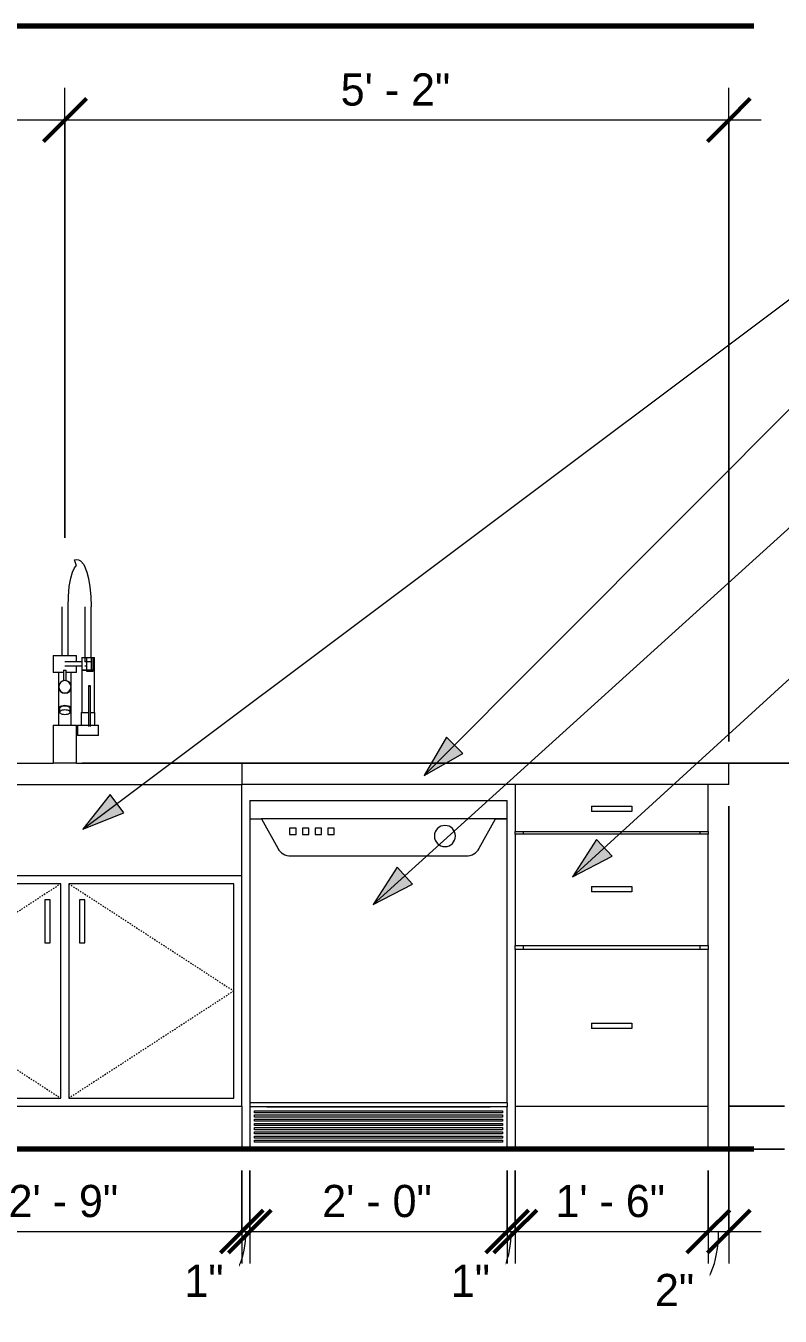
# Model space of a CAD drawing. Header units: inches. Extents: x 2887 to 5387, y 120 to 10852.
# Drawn here: x 5243.7 to 5314, y 120.4 to 240.7 of the extents above; entities that cross this region are included whole.
import ezdxf

# ---------------------------------------------------------------- set-up
doc = ezdxf.new("R2010")
doc.units = ezdxf.units.IN
doc.header["$MEASUREMENT"] = 0
doc.linetypes.add('Dash', pattern=[0.25, 0.125, -0.125])
for name, color, linetype, lineweight in [('0-6', 170, 'Continuous', 5), ('A-ANNO-DIMS', 211, 'Continuous', 9), ('A-ANNO-DIMS-32', 211, 'Continuous', 9), ('A-ANNO-NOTE', 131, 'Continuous', 9), ('A-FLOR-1', 7, 'Continuous', 70), ('A-WALL-3', 113, 'Continuous', 9), ('G-ANNO-TEXT', 231, 'Continuous', 9), ('P-SANR-FIXT', 6, 'Continuous', 9), ('Q-CASE', 31, 'Continuous', 9), ('Q-CASE-HDLN', 31, 'Dash', 9), ('Q-SPCQ', 91, 'Continuous', 9)]:
    doc.layers.add(name, color=color, linetype=linetype, lineweight=lineweight)
doc.styles.add('Century Gothic', font='ufonts.com_century-gothic.ttf', dxfattribs={"height": 3})
doc.dimstyles.new('OD_1__HACK_2', dxfattribs={"dimscale": 12, "dimtxt": 3.132505, "dimasz": 0.333333, "dimexe": 0.25, "dimexo": 0.166667, "dimgap": 0.041667, "dimtad": 1, "dimdec": 0, "dimzin": 3, "dimdsep": 46, "dimlunit": 4, "dimtxsty": 'Century Gothic', "dimblk1": 'OBLIQUE', "dimblk2": 'OBLIQUE', "dimsah": 1, "dimcen": 0.09, "dimdle": 0.25, "dimazin": 0, "dimtfac": 1, "dimtdec": 4, "dimtix": 1, "dimtmove": 0, "dimatfit": 3, "dimfxl": 1, "dimtvp": 1, "dimtfill": 1, "dimfrac": 2, "dimtolj": 1, "dimtzin": 0, "dimarcsym": 2})
doc.dimstyles.new('OD_1__HACK_2_1', dxfattribs={"dimscale": 12, "dimtxt": 3.132505, "dimasz": 0.333333, "dimexe": 0.25, "dimexo": 0.166667, "dimgap": 0.041667, "dimtad": 1, "dimdec": 0, "dimzin": 3, "dimdsep": 46, "dimlunit": 4, "dimtxsty": 'Century Gothic', "dimblk1": 'OBLIQUE', "dimblk2": 'OBLIQUE', "dimsah": 1, "dimcen": 0.09, "dimdle": 0.25, "dimazin": 0, "dimtfac": 1, "dimtdec": 4, "dimtix": 1, "dimtmove": 1, "dimatfit": 3, "dimfxl": 1, "dimtvp": 1, "dimtfill": 1, "dimfrac": 2, "dimtolj": 1, "dimtzin": 0, "dimarcsym": 2})

# ---------------------------------------------------------------- blocks, each defined once
blk = doc.blocks.new('CTR - 1st Phase - Shell_rvt-9-2ND _ 3RD FLOOR - 1BD B _ C - ADA TYPE B - KITCHEN SIDE WING')
at = {"layer": 'A-FLOR-1'}
for p, q in [((2644.67, 240.75), (2761.45, 240.75)), ((2761.45, 136), (2644.67, 136))]:
    blk.add_line(p, q, dxfattribs=at)
blk = doc.blocks.new('Dishwasher_15404 - 34_ counter-2817256-2ND _ 3RD FLOOR - 1BD B _ C - ADA TYPE B - KITCHEN SIDE WING')
at = {"layer": 'Q-SPCQ'}
for p, q in [((2714.45, 168.5), (2714.45, 166.79)), ((2714.45, 168.5), (2715.52, 168.5)), ((2715.52, 168.5), (2738.25, 168.5)), ((2738.25, 168.5), (2738.45, 168.5)), ((2738.45, 166.79), (2738.45, 168.5)), ((2714.45, 166.79), (2714.45, 140.33)), ((2714.45, 166.79), (2714.65, 166.79)), ((2714.65, 166.79), (2715.54, 166.79)), ((2715.54, 166.79), (2715.52, 166.79)), ((2737.36, 166.79), (2715.54, 166.79)), ((2715.54, 166.79), (2717.06, 164.06)), ((2735.84, 164.06), (2737.36, 166.79)), ((2738.25, 166.79), (2737.36, 166.79)), ((2737.36, 166.79), (2738.25, 166.79)), ((2738.45, 166.79), (2738.25, 166.79)), ((2738.25, 166.79), (2738.45, 166.79)), ((2738.45, 140.33), (2738.45, 166.79)), ((2718.16, 165.94), (2718.16, 165.35)), ((2718.76, 165.94), (2718.16, 165.94)), ((2718.16, 165.35), (2718.76, 165.35)), ((2718.76, 165.35), (2718.76, 165.94)), ((2719.35, 165.94), (2719.35, 165.35)), ((2719.94, 165.94), (2719.35, 165.94)), ((2719.35, 165.35), (2719.94, 165.35)), ((2719.94, 165.35), (2719.94, 165.94)), ((2720.53, 165.94), (2720.53, 165.35)), ((2721.12, 165.94), (2720.53, 165.94)), ((2720.53, 165.35), (2721.12, 165.35)), ((2721.12, 165.35), (2721.12, 165.94)), ((2721.71, 165.94), (2721.71, 165.35)), ((2722.3, 165.94), (2721.71, 165.94)), ((2721.71, 165.35), (2722.3, 165.35)), ((2722.3, 165.35), (2722.3, 165.94)), ((2718.26, 163.35), (2734.63, 163.35)), ((2714.65, 140.33), (2714.45, 140.33)), ((2714.45, 140.33), (2714.45, 139.94)), ((2738.45, 139.94), (2714.45, 139.94)), ((2714.45, 139.94), (2714.45, 136)), ((2738.25, 140.33), (2714.65, 140.33)), ((2714.87, 139.39), (2714.87, 139.59)), ((2714.87, 139.59), (2716.02, 139.59)), ((2716.02, 139.94), (2736.87, 139.94)), ((2716.02, 139.59), (2736.87, 139.59)), ((2736.87, 139.59), (2738.02, 139.59)), ((2738.02, 139.59), (2738.02, 139.39)), ((2738.45, 140.33), (2738.25, 140.33)), ((2738.45, 140.33), (2738.45, 139.94)), ((2738.45, 136), (2738.45, 139.94)), ((2716.02, 139.39), (2714.87, 139.39)), ((2714.87, 139), (2714.87, 139.2)), ((2714.87, 139.2), (2716.02, 139.2)), ((2716.02, 139), (2714.87, 139)), ((2714.87, 138.61), (2714.87, 138.8)), ((2714.87, 138.8), (2716.02, 138.8)), ((2716.02, 138.61), (2714.87, 138.61)), ((2714.87, 138.21), (2714.87, 138.41)), ((2714.87, 138.41), (2716.02, 138.41)), ((2736.87, 139.39), (2716.02, 139.39)), ((2716.02, 139.2), (2736.87, 139.2)), ((2736.87, 139), (2716.02, 139)), ((2716.02, 138.8), (2736.87, 138.8)), ((2736.87, 138.61), (2716.02, 138.61)), ((2716.02, 138.41), (2736.87, 138.41)), ((2738.02, 139.39), (2736.87, 139.39)), ((2736.87, 139.2), (2738.02, 139.2)), ((2738.02, 139), (2736.87, 139)), ((2736.87, 138.8), (2738.02, 138.8)), ((2738.02, 138.61), (2736.87, 138.61)), ((2736.87, 138.41), (2738.02, 138.41)), ((2738.02, 139.2), (2738.02, 139)), ((2738.02, 138.8), (2738.02, 138.61)), ((2738.02, 138.41), (2738.02, 138.21)), ((2716.02, 138.21), (2714.87, 138.21)), ((2714.87, 137.82), (2714.87, 138.02)), ((2714.87, 138.02), (2716.02, 138.02)), ((2716.02, 137.82), (2714.87, 137.82)), ((2714.87, 137.43), (2714.87, 137.62)), ((2714.87, 137.62), (2716.02, 137.62)), ((2716.02, 137.43), (2714.87, 137.43)), ((2714.87, 137.03), (2714.87, 137.23)), ((2714.87, 137.23), (2716.02, 137.23)), ((2736.87, 138.21), (2716.02, 138.21)), ((2716.02, 138.02), (2736.87, 138.02)), ((2736.87, 137.82), (2716.02, 137.82)), ((2716.02, 137.62), (2736.87, 137.62)), ((2736.87, 137.43), (2716.02, 137.43)), ((2716.02, 137.23), (2736.87, 137.23)), ((2738.02, 138.21), (2736.87, 138.21)), ((2736.87, 138.02), (2738.02, 138.02)), ((2738.02, 137.82), (2736.87, 137.82)), ((2736.87, 137.62), (2738.02, 137.62)), ((2738.02, 137.43), (2736.87, 137.43)), ((2736.87, 137.23), (2738.02, 137.23)), ((2738.02, 138.02), (2738.02, 137.82)), ((2738.02, 137.62), (2738.02, 137.43)), ((2738.02, 137.23), (2738.02, 137.03)), ((2716.02, 137.03), (2714.87, 137.03)), ((2714.87, 136.64), (2714.87, 136.84)), ((2714.87, 136.84), (2716.02, 136.84)), ((2716.02, 136.64), (2714.87, 136.64)), ((2736.87, 137.03), (2716.02, 137.03)), ((2716.02, 136.84), (2736.87, 136.84)), ((2736.87, 136.64), (2716.02, 136.64)), ((2738.02, 137.03), (2736.87, 137.03)), ((2736.87, 136.84), (2738.02, 136.84)), ((2738.02, 136.64), (2736.87, 136.64)), ((2738.02, 136.84), (2738.02, 136.64))]:
    blk.add_line(p, q, dxfattribs=at)
for centre, radius, start, end in [((2732.64, 165.2), 0.984, 90, 270), ((2732.64, 165.2), 0.984, 270, 90), ((2718.26, 164.72), 1.38, 209, 270), ((2734.63, 164.72), 1.38, 270, 331)]:
    blk.add_arc(centre, radius, start, end, dxfattribs=at)
blk = doc.blocks.new('Vanity Cabinet-Double Door - 33_-2318066-2ND _ 3RD FLOOR - 1BD B _ C - ADA TYPE B - KITCHEN SIDE WING')
at = {"layer": 'Q-CASE'}
for p, q in [((2713.7, 140), (2713.7, 161.5)), ((2681.45, 160.75), (2681.45, 140.75)), ((2696.82, 160.75), (2681.45, 160.75)), ((2696.82, 140.75), (2696.82, 160.75)), ((2697.57, 160.75), (2697.57, 140.75)), ((2712.95, 160.75), (2697.57, 160.75)), ((2712.95, 140.75), (2712.95, 160.75)), ((2695.82, 159.25), (2695.32, 159.25)), ((2695.32, 159.25), (2695.32, 155.25)), ((2695.82, 155.25), (2695.82, 159.25)), ((2699.07, 159.25), (2698.57, 159.25)), ((2698.57, 159.25), (2698.57, 155.25)), ((2699.07, 155.25), (2699.07, 159.25)), ((2695.32, 155.25), (2695.82, 155.25)), ((2698.57, 155.25), (2699.07, 155.25)), ((2680.7, 140), (2713.7, 140)), ((2681.45, 140.75), (2696.82, 140.75)), ((2697.57, 140.75), (2712.95, 140.75)), ((2713.7, 140), (2713.7, 136))]:
    blk.add_line(p, q, dxfattribs=at)
at = {"layer": 'Q-CASE-HDLN'}
for p, q in [((2696.82, 160.75), (2681.45, 150.75)), ((2697.57, 160.75), (2712.95, 150.75)), ((2681.45, 150.75), (2696.82, 140.75)), ((2712.95, 150.75), (2697.57, 140.75))]:
    blk.add_line(p, q, dxfattribs=at)
blk = doc.blocks.new('Base Cabinet 3 Drawer 230 - Base Cabinet 3 Drawer 230 18_-2579417-2ND _ 3RD FLOOR - 1BD B _ C - ADA TYPE B - KITCHEN SIDE WING')
at = {"layer": 'Q-CASE'}
for p, q in [((2739.2, 170), (2739.2, 165.63)), ((2757.2, 170), (2739.2, 170)), ((2757.2, 165.63), (2757.2, 170)), ((2746.32, 168), (2750.07, 168)), ((2746.32, 168), (2746.32, 167.5)), ((2750.07, 167.5), (2746.32, 167.5)), ((2750.07, 168), (2750.07, 167.5)), ((2739.2, 165.63), (2757.2, 165.63)), ((2739.2, 165.38), (2739.2, 165.63)), ((2739.2, 165.38), (2739.2, 155)), ((2757.2, 165.38), (2739.2, 165.38)), ((2739.95, 165.63), (2739.95, 165.38)), ((2756.45, 165.38), (2756.45, 165.63)), ((2757.2, 165.63), (2757.2, 165.38)), ((2757.2, 155), (2757.2, 165.38)), ((2746.32, 160.5), (2750.07, 160.5)), ((2746.32, 160.5), (2746.32, 160)), ((2750.07, 160.5), (2750.07, 160)), ((2750.07, 160), (2746.32, 160)), ((2739.2, 155), (2757.2, 155)), ((2739.2, 154.63), (2739.2, 155)), ((2739.2, 154.63), (2739.2, 140)), ((2757.2, 154.63), (2739.2, 154.63)), ((2739.95, 155), (2739.95, 154.63)), ((2756.45, 154.63), (2756.45, 155)), ((2757.2, 155), (2757.2, 154.63)), ((2757.2, 140), (2757.2, 154.63)), ((2746.32, 147.75), (2750.07, 147.75)), ((2746.32, 147.75), (2746.32, 147.25)), ((2750.07, 147.25), (2746.32, 147.25)), ((2750.07, 147.75), (2750.07, 147.25)), ((2739.2, 140), (2757.2, 140)), ((2739.2, 140), (2739.2, 136)), ((2757.2, 136), (2757.2, 140))]:
    blk.add_line(p, q, dxfattribs=at)
blk = doc.blocks.new('kitchen_faucet_14143 - kitchen_faucet_14143-2439044-2ND _ 3RD FLOOR - 1BD B _ C - ADA TYPE B - KITCHEN SIDE WING')
at = {"layer": 'P-SANR-FIXT'}
for p, q in [((2698.27, 190.41), (2698.09, 190.97)), ((2696.9, 186.57), (2696.9, 182.04)), ((2697.49, 182.04), (2697.49, 186.57)), ((2699.06, 186.57), (2699.06, 181.45)), ((2699.65, 181.84), (2699.65, 186.57)), ((2696.12, 182.04), (2696.12, 180.46)), ((2696.12, 182.04), (2697.2, 182.04)), ((2697.2, 182.04), (2698.28, 182.04)), ((2698.28, 181.45), (2698.28, 182.04)), ((2698.77, 181.84), (2698.77, 180.66)), ((2698.77, 181.84), (2699.24, 181.84)), ((2699.24, 181.84), (2699.35, 181.84)), ((2699.24, 180.66), (2699.24, 181.84)), ((2699.35, 181.84), (2699.65, 181.84)), ((2699.64, 181.84), (2699.66, 181.84)), ((2699.65, 181.84), (2699.65, 181.45)), ((2699.66, 181.84), (2699.79, 181.84)), ((2699.66, 181.84), (2699.66, 180.66)), ((2699.79, 181.84), (2699.95, 181.84)), ((2699.79, 181.84), (2699.79, 180.66)), ((2699.95, 180.66), (2699.95, 181.84)), ((2697.08, 180.66), (2697.08, 179.67)), ((2697.08, 180.66), (2697.2, 180.66)), ((2698.77, 181.45), (2697.2, 181.45)), ((2697.2, 181.06), (2698.77, 181.06)), ((2697.2, 180.66), (2697.32, 180.66)), ((2697.32, 179.67), (2697.32, 180.66)), ((2698.28, 180.46), (2698.28, 181.06)), ((2698.77, 180.66), (2698.77, 176.72)), ((2698.77, 180.66), (2699.24, 180.66)), ((2699.24, 180.66), (2698.77, 180.66)), ((2699.24, 181.45), (2699.06, 181.45)), ((2699.06, 181.06), (2699.24, 181.06)), ((2699.65, 181.45), (2699.24, 181.45)), ((2699.24, 180.66), (2699.66, 180.66)), ((2699.24, 180.55), (2699.24, 180.66)), ((2699.66, 180.66), (2699.24, 180.66)), ((2699.36, 180.55), (2699.24, 180.55)), ((2699.79, 180.55), (2699.36, 180.55)), ((2699.66, 180.66), (2699.79, 180.66)), ((2699.66, 180.66), (2699.66, 180.55)), ((2699.79, 180.66), (2699.66, 180.66)), ((2699.79, 180.66), (2699.95, 180.66)), ((2699.79, 180.66), (2699.79, 180.55)), ((2699.95, 180.66), (2699.79, 180.66)), ((2699.95, 176.72), (2699.95, 180.66)), ((2697.08, 180.46), (2696.12, 180.46)), ((2696.61, 180.46), (2696.61, 179.25)), ((2698.28, 180.46), (2697.32, 180.46)), ((2697.79, 179.25), (2697.79, 180.46)), ((2696.61, 179.25), (2696.61, 177.11)), ((2697.79, 177.11), (2697.79, 179.25)), ((2699.4, 179.2), (2699.4, 175.42)), ((2699.6, 175.42), (2699.6, 179.2)), ((2696.61, 177.11), (2696.61, 175.54)), ((2696.71, 177.11), (2696.71, 176.75)), ((2697.69, 176.75), (2697.69, 177.11)), ((2697.79, 175.54), (2697.79, 177.11)), ((2698.73, 176.72), (2698.73, 175.54)), ((2698.73, 176.72), (2699.36, 176.72)), ((2699.36, 176.72), (2699.4, 176.72)), ((2699.6, 176.72), (2699.99, 176.72)), ((2699.99, 175.54), (2699.99, 176.72)), ((2696.12, 175.54), (2696.12, 172)), ((2696.12, 175.54), (2697.2, 175.54)), ((2697.2, 175.54), (2698.28, 175.54)), ((2698.28, 172), (2698.28, 175.54)), ((2698.37, 175.54), (2698.37, 174.56)), ((2698.37, 175.54), (2699.36, 175.54)), ((2699.36, 174.56), (2698.37, 174.56)), ((2699.36, 175.54), (2700.34, 175.54)), ((2700.34, 174.56), (2699.36, 174.56)), ((2700.34, 174.56), (2700.34, 175.54)), ((2697.2, 172), (2696.12, 172)), ((2698.28, 172), (2697.2, 172))]:
    blk.add_line(p, q, dxfattribs=at)
at = {"layer": 'P-SANR-FIXT', "flags": 128}
for points in [[(2697.49, 186.57), (2697.52, 187.55), (2697.61, 188.47), (2697.75, 189.25), (2697.92, 189.82), (2698.09, 190.2), (2698.22, 190.37), (2698.27, 190.41)], [(2698.09, 190.97), (2698.28, 191), (2698.47, 190.96), (2698.64, 190.87), (2698.95, 190.52), (2699.25, 189.8), (2699.41, 189.2), (2699.53, 188.44), (2699.62, 187.55), (2699.65, 186.57)]]:
    blk.add_lwpolyline(points, dxfattribs=at)
at = {"layer": 'P-SANR-FIXT'}
for centre, radius, start, end in [((2697.2, 179.1), 0.591, 120, 180), ((2697.2, 179.12), 0.571, 0, 180), ((2697.2, 179.1), 0.591, 0, 60), ((2697.2, 179.1), 0.591, 180, 360), ((2697.2, 179.12), 0.571, 180, 0)]:
    blk.add_arc(centre, radius, start, end, dxfattribs=at)
for centre, major_axis, ratio, start_param, end_param in [((2697.2, 179.25), (-0.591, 0), 0.422618, 5.829796, 6.283185), ((2697.2, 179.25), (0.591, 0), 0.422618, 0, 0.453389), ((2699.5, 179.2), (0.0984, 0), 0.173648, 1.570796, 4.712389), ((2699.5, 179.2), (0.0984, 0), 0.173648, 4.712389, 7.853982), ((2697.2, 177.11), (-0.591, 0), 0.422618, 4.712389, 6.86064), ((2697.2, 177.11), (-0.492, 0), 0.422618, 4.712389, 6.283185), ((2697.2, 176.75), (-0.492, 0), 0.422618, 4.712389, 7.853982), ((2697.2, 177.11), (0.591, 0), 0.422618, 5.70573, 7.853982), ((2697.2, 177.11), (-0.492, 0), 0.422618, 3.141593, 4.712389), ((2697.2, 176.75), (-0.492, 0), 0.422618, 1.570796, 4.712389)]:
    blk.add_ellipse(centre, major_axis=major_axis, ratio=ratio, start_param=start_param, end_param=end_param, dxfattribs=at)
blk = doc.blocks.new('Stainless Steel Farmhous Kitchen Sink - Stainless Steel Farmhous Kitchen Sink-2443921-2ND _ 3RD FLOOR - 1BD B _ C - ADA TYPE B - KITCHEN SIDE WING')
at = {"layer": 'P-SANR-FIXT'}
for p, q in [((2680.7, 170), (2713.7, 170)), ((2680.7, 170), (2680.7, 161.5)), ((2713.7, 161.5), (2713.7, 170)), ((2713.7, 161.5), (2680.7, 161.5))]:
    blk.add_line(p, q, dxfattribs=at)
blk = doc.blocks.new('DIMBLOCK182-2ND _ 3RD FLOOR - 1BD B _ C - ADA TYPE B - KITCHEN SIDE WING')
at = {"layer": 'A-ANNO-DIMS-32'}
for p, q in [((5230.81, 134), (5230.81, 125.33)), ((5230.81, 128.33), (5230.81, 134)), ((5263.81, 134), (5263.81, 125.33)), ((5263.81, 128.33), (5263.81, 134)), ((5230.81, 128.33), (5263.81, 128.33))]:
    blk.add_line(p, q, dxfattribs=at)
at = {"layer": 'A-ANNO-DIMS-32', "lineweight": 50}
for p, q in [((5230.81, 128.33), (5232.81, 130.33)), ((5263.81, 128.33), (5265.81, 130.33)), ((5230.81, 128.33), (5228.81, 126.33)), ((5263.81, 128.33), (5261.81, 126.33))]:
    blk.add_line(p, q, dxfattribs=at)
at = {"layer": 'A-ANNO-DIMS-32', "color": 0, "insert": (5242.06, 132.67), "char_height": 3, "width": 12.5897, "attachment_point": 1, "line_spacing_factor": 0.984502, "style": 'Century Gothic', "bg_fill": 3, "box_fill_scale": 1.25, "bg_fill_color": 256, "bg_fill_true_color": 13158600, "bg_fill_transparency": 0}
blk.add_mtext('2\' - 9"', dxfattribs=at)
blk = doc.blocks.new('_Oblique')
at = {"color": 0, "linetype": 'ByBlock', "lineweight": -2}
blk.add_line((-0.5, -0.5), (0.5, 0.5), dxfattribs=at)
blk = doc.blocks.new('DIMBLOCK183-2ND _ 3RD FLOOR - 1BD B _ C - ADA TYPE B - KITCHEN SIDE WING')
at = {"layer": 'A-ANNO-DIMS-32'}
for p, q in [((5263.81, 134), (5263.81, 125.33)), ((5263.81, 128.33), (5263.81, 134)), ((5264.56, 134), (5264.56, 125.33)), ((5264.56, 128.33), (5264.56, 134)), ((5263.81, 128.33), (5264.56, 128.33))]:
    blk.add_line(p, q, dxfattribs=at)
at = {"layer": 'A-ANNO-DIMS-32', "lineweight": 50}
for p, q in [((5263.81, 128.33), (5265.81, 130.33)), ((5264.56, 128.33), (5266.56, 130.33)), ((5263.81, 128.33), (5261.81, 126.33)), ((5264.56, 128.33), (5262.56, 126.33))]:
    blk.add_line(p, q, dxfattribs=at)
at = {"layer": 'A-ANNO-DIMS-32'}
blk.add_ellipse((5262.08, 128.33), major_axis=(0, 4.48), ratio=0.470411, start_param=3.141593, end_param=4.712389, dxfattribs=at)
at = {"layer": 'A-ANNO-DIMS-32', "color": 0, "insert": (5258.45, 125.23), "char_height": 3, "width": 4.3557, "attachment_point": 1, "line_spacing_factor": 0.984502, "style": 'Century Gothic', "bg_fill": 3, "box_fill_scale": 1.25, "bg_fill_color": 256, "bg_fill_true_color": 13158600, "bg_fill_transparency": 0}
blk.add_mtext('1"', dxfattribs=at)
blk = doc.blocks.new('DIMBLOCK184-2ND _ 3RD FLOOR - 1BD B _ C - ADA TYPE B - KITCHEN SIDE WING')
at = {"layer": 'A-ANNO-DIMS-32'}
for p, q in [((5264.56, 134), (5264.56, 125.33)), ((5264.56, 128.33), (5264.56, 134)), ((5288.56, 134), (5288.56, 125.33)), ((5288.56, 128.33), (5288.56, 134)), ((5264.56, 128.33), (5288.56, 128.33))]:
    blk.add_line(p, q, dxfattribs=at)
at = {"layer": 'A-ANNO-DIMS-32', "lineweight": 50}
for p, q in [((5264.56, 128.33), (5266.56, 130.33)), ((5288.56, 128.33), (5290.56, 130.33)), ((5264.56, 128.33), (5262.56, 126.33)), ((5288.56, 128.33), (5286.56, 126.33))]:
    blk.add_line(p, q, dxfattribs=at)
at = {"layer": 'A-ANNO-DIMS-32', "color": 0, "insert": (5271.31, 132.67), "char_height": 3, "width": 12.5897, "attachment_point": 1, "line_spacing_factor": 0.984502, "style": 'Century Gothic', "bg_fill": 3, "box_fill_scale": 1.25, "bg_fill_color": 256, "bg_fill_true_color": 13158600, "bg_fill_transparency": 0}
blk.add_mtext('2\' - 0"', dxfattribs=at)
blk = doc.blocks.new('DIMBLOCK185-2ND _ 3RD FLOOR - 1BD B _ C - ADA TYPE B - KITCHEN SIDE WING')
at = {"layer": 'A-ANNO-DIMS-32'}
for p, q in [((5288.56, 134), (5288.56, 125.33)), ((5288.56, 128.33), (5288.56, 134)), ((5289.31, 134), (5289.31, 125.33)), ((5289.31, 128.33), (5289.31, 134)), ((5288.56, 128.33), (5289.31, 128.33))]:
    blk.add_line(p, q, dxfattribs=at)
at = {"layer": 'A-ANNO-DIMS-32', "lineweight": 50}
for p, q in [((5288.56, 128.33), (5290.56, 130.33)), ((5289.31, 128.33), (5291.31, 130.33)), ((5288.56, 128.33), (5286.56, 126.33)), ((5289.31, 128.33), (5287.31, 126.33))]:
    blk.add_line(p, q, dxfattribs=at)
at = {"layer": 'A-ANNO-DIMS-32'}
blk.add_ellipse((5286.93, 128.33), major_axis=(0, 4.48), ratio=0.448436, start_param=3.141593, end_param=4.712389, dxfattribs=at)
at = {"layer": 'A-ANNO-DIMS-32', "color": 0, "insert": (5283.3, 125.23), "char_height": 3, "width": 4.3557, "attachment_point": 1, "line_spacing_factor": 0.984502, "style": 'Century Gothic', "bg_fill": 3, "box_fill_scale": 1.25, "bg_fill_color": 256, "bg_fill_true_color": 13158600, "bg_fill_transparency": 0}
blk.add_mtext('1"', dxfattribs=at)
blk = doc.blocks.new('DIMBLOCK186-2ND _ 3RD FLOOR - 1BD B _ C - ADA TYPE B - KITCHEN SIDE WING')
at = {"layer": 'A-ANNO-DIMS-32'}
for p, q in [((5289.31, 134), (5289.31, 125.33)), ((5289.31, 128.33), (5289.31, 134)), ((5307.31, 134), (5307.31, 125.33)), ((5307.31, 128.33), (5307.31, 134)), ((5289.31, 128.33), (5307.31, 128.33))]:
    blk.add_line(p, q, dxfattribs=at)
at = {"layer": 'A-ANNO-DIMS-32', "lineweight": 50}
for p, q in [((5289.31, 128.33), (5291.31, 130.33)), ((5307.31, 128.33), (5309.31, 130.33)), ((5289.31, 128.33), (5287.31, 126.33)), ((5307.31, 128.33), (5305.31, 126.33))]:
    blk.add_line(p, q, dxfattribs=at)
at = {"layer": 'A-ANNO-DIMS-32', "color": 0, "insert": (5293.06, 132.67), "char_height": 3, "width": 12.5897, "attachment_point": 1, "line_spacing_factor": 0.984502, "style": 'Century Gothic', "bg_fill": 3, "box_fill_scale": 1.25, "bg_fill_color": 256, "bg_fill_true_color": 13158600, "bg_fill_transparency": 0}
blk.add_mtext('1\' - 6"', dxfattribs=at)
blk = doc.blocks.new('DIMBLOCK187-2ND _ 3RD FLOOR - 1BD B _ C - ADA TYPE B - KITCHEN SIDE WING')
at = {"layer": 'A-ANNO-DIMS-32'}
for p, q in [((5309.23, 168), (5309.23, 125.33)), ((5309.23, 128.33), (5309.23, 168)), ((5307.31, 134), (5307.31, 125.33)), ((5307.31, 128.33), (5307.31, 134)), ((5307.31, 128.33), (5312.23, 128.33))]:
    blk.add_line(p, q, dxfattribs=at)
at = {"layer": 'A-ANNO-DIMS-32', "lineweight": 50}
for p, q in [((5307.31, 128.33), (5309.31, 130.33)), ((5309.23, 128.33), (5311.23, 130.33)), ((5307.31, 128.33), (5305.31, 126.33)), ((5309.23, 128.33), (5307.23, 126.33))]:
    blk.add_line(p, q, dxfattribs=at)
at = {"layer": 'A-ANNO-DIMS-32'}
blk.add_ellipse((5305.97, 128.33), major_axis=(0, 5.35), ratio=0.430039, start_param=3.141593, end_param=4.712389, dxfattribs=at)
at = {"layer": 'A-ANNO-DIMS-32', "color": 0, "insert": (5302.34, 124.37), "char_height": 3, "width": 4.3557, "attachment_point": 1, "line_spacing_factor": 0.984502, "style": 'Century Gothic', "bg_fill": 3, "box_fill_scale": 1.25, "bg_fill_color": 256, "bg_fill_true_color": 13158600, "bg_fill_transparency": 0}
blk.add_mtext('2"', dxfattribs=at)
blk = doc.blocks.new('DIMBLOCK188-2ND _ 3RD FLOOR - 1BD B _ C - ADA TYPE B - KITCHEN SIDE WING')
at = {"layer": 'A-ANNO-DIMS-32'}
for p, q in [((5247.31, 193), (5247.31, 234.96)), ((5309.23, 174), (5309.23, 234.96)), ((5312.23, 231.96), (5247.31, 231.96)), ((5247.31, 231.96), (5247.31, 193)), ((5309.23, 231.96), (5309.23, 174))]:
    blk.add_line(p, q, dxfattribs=at)
at = {"layer": 'A-ANNO-DIMS-32', "lineweight": 50}
for p, q in [((5247.31, 231.96), (5249.31, 233.96)), ((5309.23, 231.96), (5311.23, 233.96)), ((5247.31, 231.96), (5245.31, 229.96)), ((5309.23, 231.96), (5307.23, 229.96))]:
    blk.add_line(p, q, dxfattribs=at)
at = {"layer": 'A-ANNO-DIMS-32', "color": 0, "insert": (5273.03, 236.31), "char_height": 3, "width": 12.5897, "attachment_point": 1, "line_spacing_factor": 0.984502, "style": 'Century Gothic', "bg_fill": 3, "box_fill_scale": 1.25, "bg_fill_color": 256, "bg_fill_true_color": 13158600, "bg_fill_transparency": 0}
blk.add_mtext('5\' - 2"', dxfattribs=at)
blk = doc.blocks.new('DIMBLOCK189-2ND _ 3RD FLOOR - 1BD B _ C - ADA TYPE B - KITCHEN SIDE WING')
at = {"layer": 'A-ANNO-DIMS-32'}
for p, q in [((5208.18, 228), (5208.18, 234.96)), ((5247.31, 193), (5247.31, 234.96)), ((5247.31, 231.96), (5208.18, 231.96)), ((5208.18, 231.96), (5208.18, 228)), ((5247.31, 231.96), (5247.31, 193))]:
    blk.add_line(p, q, dxfattribs=at)
at = {"layer": 'A-ANNO-DIMS-32', "lineweight": 50}
for p, q in [((5208.18, 231.96), (5210.18, 233.96)), ((5247.31, 231.96), (5249.31, 233.96)), ((5208.18, 231.96), (5206.18, 229.96)), ((5247.31, 231.96), (5245.31, 229.96))]:
    blk.add_line(p, q, dxfattribs=at)
at = {"layer": 'A-ANNO-DIMS-32', "color": 0, "insert": (5222.5, 236.31), "char_height": 3, "width": 12.5897, "attachment_point": 1, "line_spacing_factor": 0.984502, "style": 'Century Gothic', "bg_fill": 3, "box_fill_scale": 1.25, "bg_fill_color": 256, "bg_fill_true_color": 13158600, "bg_fill_transparency": 0}
blk.add_mtext('3\' - 3"', dxfattribs=at)
blk = doc.blocks.new('DIMBLOCK191-2ND _ 3RD FLOOR - 1BD B _ C - ADA TYPE B - KITCHEN SIDE WING')
at = {"layer": 'A-ANNO-DIMS-32'}
for p, q in [((5330.44, 133), (5330.44, 175)), ((5248.91, 172), (5333.44, 172)), ((5330.44, 172), (5248.91, 172)), ((5309.31, 136), (5333.44, 136)), ((5330.44, 136), (5309.31, 136))]:
    blk.add_line(p, q, dxfattribs=at)
at = {"layer": 'A-ANNO-DIMS-32', "lineweight": 50}
for p, q in [((5330.44, 172), (5328.44, 174)), ((5330.44, 172), (5332.44, 170)), ((5330.44, 136), (5328.44, 138)), ((5330.44, 136), (5332.44, 134))]:
    blk.add_line(p, q, dxfattribs=at)
at = {"layer": 'A-ANNO-DIMS-32', "color": 0, "insert": (5326.09, 148.75), "char_height": 3, "width": 12.5897, "attachment_point": 1, "rotation": 90, "line_spacing_factor": 0.984502, "style": 'Century Gothic', "bg_fill": 3, "box_fill_scale": 1.25, "bg_fill_color": 256, "bg_fill_true_color": 13158600, "bg_fill_transparency": 0}
blk.add_mtext('3\' - 0"', dxfattribs=at)
blk = doc.blocks.new('DIMBLOCK192-2ND _ 3RD FLOOR - 1BD B _ C - ADA TYPE B - KITCHEN SIDE WING')
at = {"layer": 'A-ANNO-DIMS-32', "lineweight": 50}
for p, q in [((5319.53, 140), (5317.53, 142)), ((5319.53, 140), (5321.53, 138)), ((5319.53, 136), (5317.53, 138)), ((5319.53, 136), (5321.53, 134))]:
    blk.add_line(p, q, dxfattribs=at)
at = {"layer": 'A-ANNO-DIMS-32'}
for p, q in [((5319.53, 133), (5319.53, 143)), ((5309.31, 140), (5322.53, 140)), ((5319.53, 140), (5309.31, 140)), ((5309.31, 136), (5322.53, 136)), ((5319.53, 136), (5309.31, 136))]:
    blk.add_line(p, q, dxfattribs=at)
at = {"layer": 'A-ANNO-DIMS-32', "color": 0, "char_height": 3, "attachment_point": 1, "rotation": 90, "line_spacing_factor": 0.984502, "style": 'Century Gothic', "bg_fill": 3, "box_fill_scale": 1.25, "bg_fill_color": 256, "bg_fill_true_color": 13158600, "bg_fill_transparency": 0}
for s, insert, width in [('TOE KICK', (5321.1, 128.95), 21.7187), ('4"', (5315.18, 136.19), 4.3557)]:
    blk.add_mtext(s, dxfattribs=dict(at, insert=insert, width=width))

msp = doc.modelspace()

# ---------------------------------------------------------------- linework, layer by layer
at = {"layer": 'A-WALL-3'}
for p, q in [((5230.81, 172), (5246.23, 172)), ((5248.39, 172), (5263.81, 172)), ((5263.81, 172), (5309.23, 172)), ((5263.81, 172), (5263.81, 170)), ((5309.23, 170), (5309.23, 172)), ((5309.23, 170), (5263.81, 170))]:
    msp.add_line(p, q, dxfattribs=at)

# ---------------------------------------------------------------- block references
at = {"layer": '0-6'}
msp.add_blockref('CTR - 1st Phase - Shell_rvt-9-2ND _ 3RD FLOOR - 1BD B _ C - ADA TYPE B - KITCHEN SIDE WING', (2550.11, 0), dxfattribs=at)
at = {"layer": 'P-SANR-FIXT'}
for name in ['kitchen_faucet_14143 - kitchen_faucet_14143-2439044-2ND _ 3RD FLOOR - 1BD B _ C - ADA TYPE B - KITCHEN SIDE WING', 'Stainless Steel Farmhous Kitchen Sink - Stainless Steel Farmhous Kitchen Sink-2443921-2ND _ 3RD FLOOR - 1BD B _ C - ADA TYPE B - KITCHEN SIDE WING']:
    msp.add_blockref(name, (2550.11, 0), dxfattribs=at)
at = {"layer": 'Q-CASE'}
for name in ['Base Cabinet 3 Drawer 230 - Base Cabinet 3 Drawer 230 18_-2579417-2ND _ 3RD FLOOR - 1BD B _ C - ADA TYPE B - KITCHEN SIDE WING', 'Vanity Cabinet-Double Door - 33_-2318066-2ND _ 3RD FLOOR - 1BD B _ C - ADA TYPE B - KITCHEN SIDE WING']:
    msp.add_blockref(name, (2550.11, 0), dxfattribs=at)
at = {"layer": 'Q-SPCQ'}
msp.add_blockref('Dishwasher_15404 - 34_ counter-2817256-2ND _ 3RD FLOOR - 1BD B _ C - ADA TYPE B - KITCHEN SIDE WING', (2550.11, 0), dxfattribs=at)

# ---------------------------------------------------------------- next in the draw order: dimensions: what is measured, and where the dimension line sits
at = {"layer": 'A-ANNO-DIMS'}
for base, p1, p2, override, picture, middle in [((5247.31, 231.96), (5309.23, 172), (5247.31, 191), {"dimpost": '<>', "dimfxl": 64.773109}, 'DIMBLOCK188-2ND _ 3RD FLOOR - 1BD B _ C - ADA TYPE B - KITCHEN SIDE WING', (5278.27, 234.04)), ((5263.81, 128.33), (5230.81, 136), (5263.81, 136), {"dimpost": '<>', "dimfxl": 33}, 'DIMBLOCK182-2ND _ 3RD FLOOR - 1BD B _ C - ADA TYPE B - KITCHEN SIDE WING', (5247.31, 130.4))]:
    dim = msp.add_linear_dim(base=base, p1=p1, p2=p2, dimstyle='OD_1__HACK_2', override=override, dxfattribs=at)
    dim.commit()
    dim.dimension.update_dxf_attribs({"geometry": picture, "text_midpoint": middle})

# ---------------------------------------------------------------- next in the draw order: dimensions: what is measured, and where the dimension line sits
dim = msp.add_linear_dim(base=(5208.18, 231.96), p1=(5247.31, 191), p2=(5208.18, 226), dimstyle='OD_1__HACK_2', override={"dimpost": '<>', "dimfxl": 52.498017}, dxfattribs=at)
dim.commit()
dim.dimension.update_dxf_attribs({"geometry": 'DIMBLOCK189-2ND _ 3RD FLOOR - 1BD B _ C - ADA TYPE B - KITCHEN SIDE WING', "text_midpoint": (5227.75, 234.04)})
dim = msp.add_linear_dim(base=(5264.56, 128.33), p1=(5263.81, 136), p2=(5264.56, 136), dimstyle='OD_1__HACK_2_1', override={"dimpost": '<>', "dimfxl": 0.75}, dxfattribs=at)
dim.commit()
dim.dimension.update_dxf_attribs({"geometry": 'DIMBLOCK183-2ND _ 3RD FLOOR - 1BD B _ C - ADA TYPE B - KITCHEN SIDE WING', "text_midpoint": (5260.62, 123.23), "dimtype": 160})

# ---------------------------------------------------------------- next in the draw order: dimensions: what is measured, and where the dimension line sits
dim = msp.add_linear_dim(base=(5288.56, 128.33), p1=(5264.56, 136), p2=(5288.56, 136), dimstyle='OD_1__HACK_2', override={"dimpost": '<>', "dimfxl": 24}, dxfattribs=at)
dim.commit()
dim.dimension.update_dxf_attribs({"geometry": 'DIMBLOCK184-2ND _ 3RD FLOOR - 1BD B _ C - ADA TYPE B - KITCHEN SIDE WING', "text_midpoint": (5276.56, 130.4)})

# ---------------------------------------------------------------- next in the draw order: dimensions: what is measured, and where the dimension line sits
dim = msp.add_linear_dim(base=(5289.31, 128.33), p1=(5288.56, 136), p2=(5289.31, 136), dimstyle='OD_1__HACK_2_1', override={"dimpost": '<>', "dimfxl": 0.75}, dxfattribs=at)
dim.commit()
dim.dimension.update_dxf_attribs({"geometry": 'DIMBLOCK185-2ND _ 3RD FLOOR - 1BD B _ C - ADA TYPE B - KITCHEN SIDE WING', "text_midpoint": (5285.47, 123.23), "dimtype": 160})

# ---------------------------------------------------------------- next in the draw order: dimensions: what is measured, and where the dimension line sits
dim = msp.add_linear_dim(base=(5307.31, 128.33), p1=(5289.31, 136), p2=(5307.31, 136), dimstyle='OD_1__HACK_2', override={"dimpost": '<>', "dimfxl": 18}, dxfattribs=at)
dim.commit()
dim.dimension.update_dxf_attribs({"geometry": 'DIMBLOCK186-2ND _ 3RD FLOOR - 1BD B _ C - ADA TYPE B - KITCHEN SIDE WING', "text_midpoint": (5298.31, 130.4)})

# ---------------------------------------------------------------- next in the draw order: dimensions: what is measured, and where the dimension line sits
dim = msp.add_linear_dim(base=(5309.23, 128.33), p1=(5307.31, 136), p2=(5309.23, 170), dimstyle='OD_1__HACK_2_1', override={"dimpost": '<>', "dimfxl": 34.054451}, dxfattribs=at)
dim.commit()
dim.dimension.update_dxf_attribs({"geometry": 'DIMBLOCK187-2ND _ 3RD FLOOR - 1BD B _ C - ADA TYPE B - KITCHEN SIDE WING', "text_midpoint": (5304.52, 122.37), "dimtype": 160})

# ---------------------------------------------------------------- next in the draw order: dimensions: what is measured, and where the dimension line sits
dim = msp.add_linear_dim(base=(5330.44, 172), p1=(5307.31, 136), p2=(5246.91, 172), angle=90, dimstyle='OD_1__HACK_2', override={"dimpost": '<>', "dimfxl": 70.314721}, dxfattribs=at)
dim.commit()
dim.dimension.update_dxf_attribs({"geometry": 'DIMBLOCK191-2ND _ 3RD FLOOR - 1BD B _ C - ADA TYPE B - KITCHEN SIDE WING', "text_midpoint": (5328.36, 154)})

# ---------------------------------------------------------------- next in the draw order: hatches: boundary and pattern name
at = {"layer": 'A-ANNO-NOTE'}
msp.add_hatch(color=256, dxfattribs=at).paths.add_polyline_path([(5248.98, 165.83), (5252.82, 167.37), (5251.53, 169.08)], flags=0)
at = {"layer": 'G-ANNO-TEXT'}
for points in [[(5280.82, 170.83), (5284.41, 172.91), (5282.89, 174.42)], [(5294.66, 161.4), (5298.34, 163.31), (5296.89, 164.89)], [(5276.06, 158.83), (5279.74, 160.72), (5278.31, 162.31)]]:
    msp.add_hatch(color=256, dxfattribs=at).paths.add_polyline_path(points, flags=0)

# ---------------------------------------------------------------- next in the draw order: linework, layer by layer
at = {"layer": 'A-ANNO-NOTE'}
for p, q in [((5248.98, 165.83), (5316.95, 216.8)), ((5251.53, 169.08), (5248.98, 165.83)), ((5252.82, 167.37), (5251.53, 169.08)), ((5248.98, 165.83), (5252.82, 167.37))]:
    msp.add_line(p, q, dxfattribs=at)
at = {"layer": 'G-ANNO-TEXT'}
for p, q in [((5280.82, 170.83), (5316.7, 206.84)), ((5276.06, 158.83), (5316.7, 195.62)), ((5294.66, 161.4), (5316.7, 181.54)), ((5282.89, 174.42), (5280.82, 170.83)), ((5284.41, 172.91), (5282.89, 174.42)), ((5280.82, 170.83), (5284.41, 172.91)), ((5296.89, 164.89), (5294.66, 161.4)), ((5298.34, 163.31), (5296.89, 164.89)), ((5294.66, 161.4), (5298.34, 163.31)), ((5278.31, 162.31), (5276.06, 158.83)), ((5279.74, 160.72), (5278.31, 162.31)), ((5276.06, 158.83), (5279.74, 160.72))]:
    msp.add_line(p, q, dxfattribs=at)

# ---------------------------------------------------------------- next in the draw order: dimensions: what is measured, and where the dimension line sits
at = {"layer": 'A-ANNO-DIMS'}
dim = msp.add_linear_dim(base=(5319.53, 140), p1=(5307.31, 136), p2=(5307.31, 140), angle=90, text='<>\\XTOE KICK', dimstyle='OD_1__HACK_2', override={"dimpost": '<>', "dimfxl": 4}, dxfattribs=at)
dim.commit()
dim.dimension.update_dxf_attribs({"geometry": 'DIMBLOCK192-2ND _ 3RD FLOOR - 1BD B _ C - ADA TYPE B - KITCHEN SIDE WING', "text_midpoint": (5319.53, 138)})

doc.saveas('drawing.dxf')
